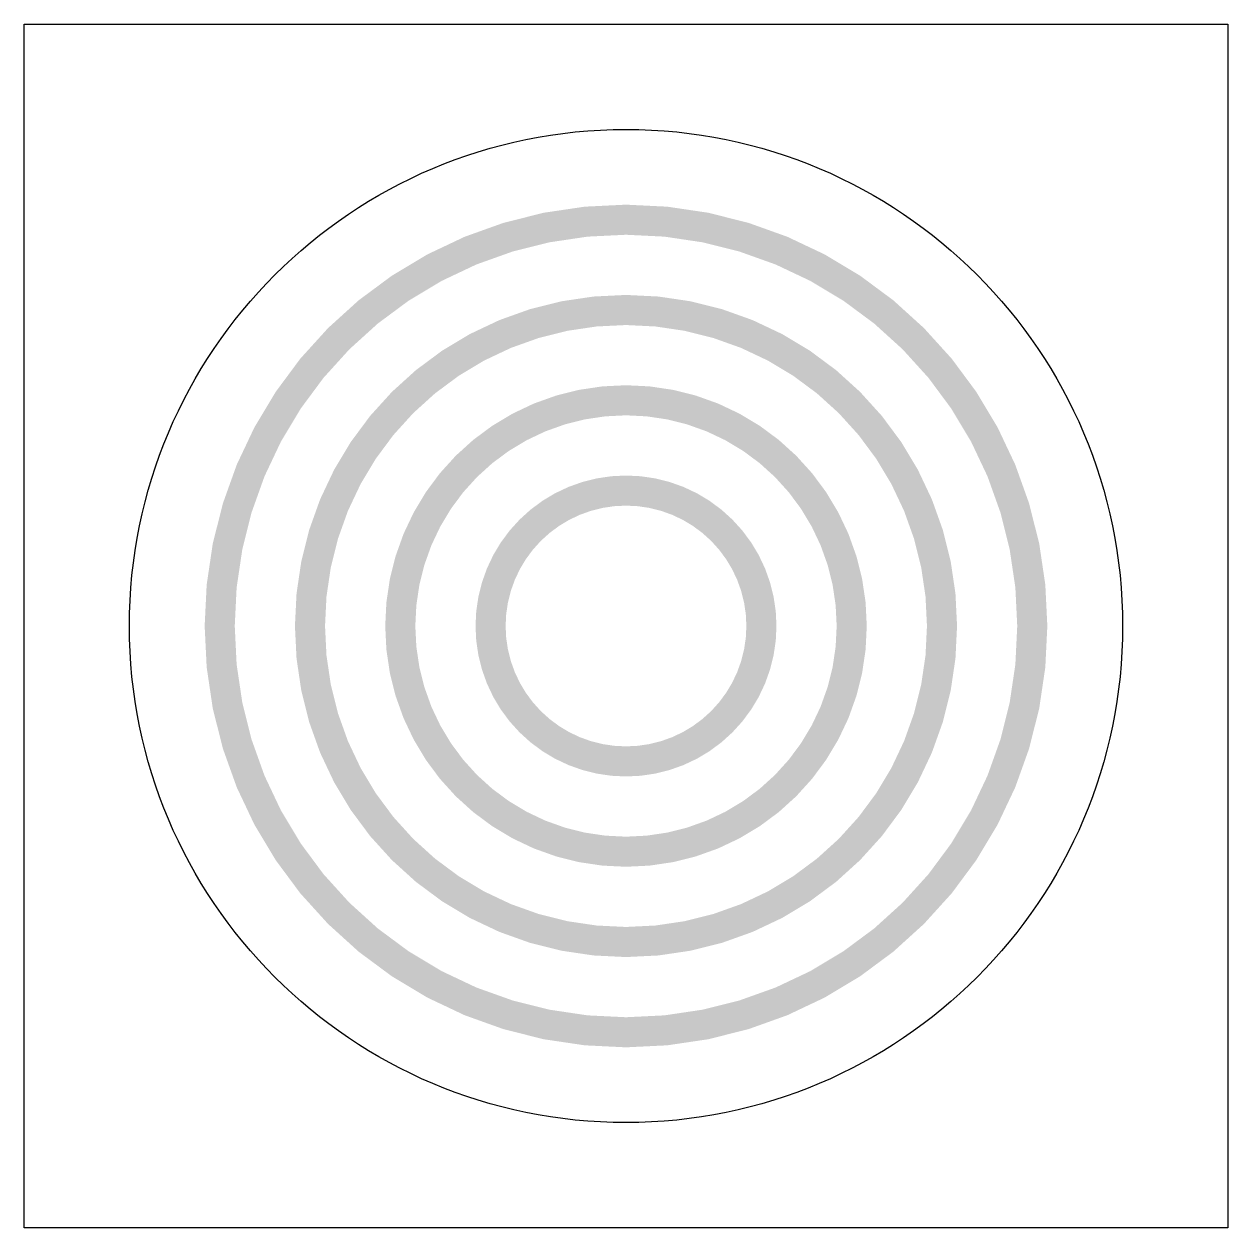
# Model space of a CAD drawing. Extents: x -20 to 0, y 0 to 20.
import ezdxf

# ---------------------------------------------------------------- set-up
doc = ezdxf.new("R2010")
doc.units = 0
doc.header["$LTSCALE"] = 25
doc.header["$MEASUREMENT"] = 0
doc.layers.get('0').update_dxf_attribs({"linetype": 'CONTINUOUS'})

msp = doc.modelspace()

# ---------------------------------------------------------------- linework, layer by layer
at = {"color": 0, "linetype": 'ByBlock'}
for p, q in [((-20, 0), (-20, 20)), ((-20, 20), (0, 20)), ((0, 20), (0, 0)), ((0, 0), (-20, 0))]:
    msp.add_line(p, q, dxfattribs=at)
at = {"color": 0, "linetype": 'ByBlock', "const_width": 0.5}
for points in [[(-16.75, 10, 1), (-3.25, 10, 1)], [(-15.25, 10, 1), (-4.75, 10, 1)], [(-13.75, 10, 1), (-6.25, 10, 1)], [(-12.25, 10, 1), (-7.75, 10, 1)]]:
    msp.add_lwpolyline(points, format="xyb", close=True, dxfattribs=at)
at = {"color": 0, "linetype": 'ByBlock'}
msp.add_circle((-10, 10), 8.25, dxfattribs=at)

doc.saveas('drawing.dxf')
